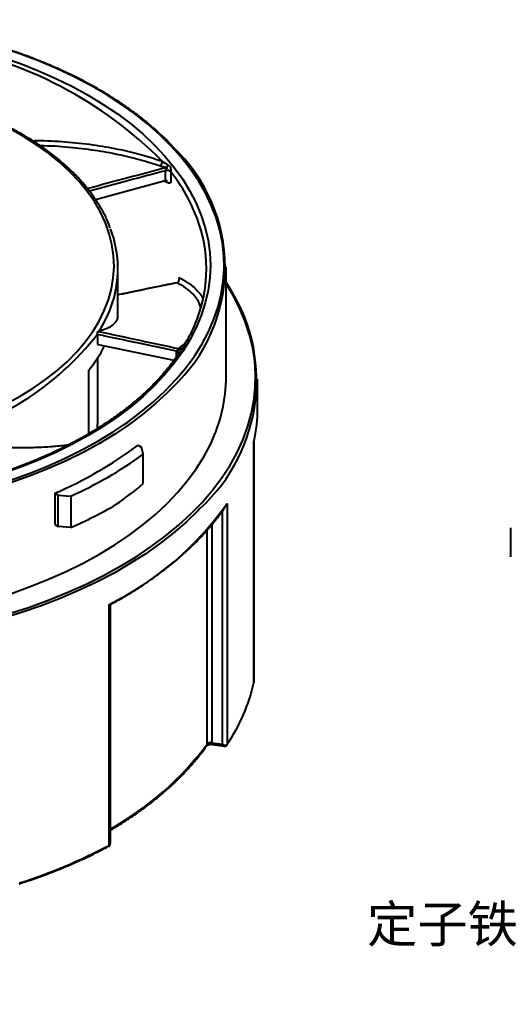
# Model space of a CAD drawing. Header units: millimetres. Extents: x 2517 to 6633, y 792 to 3241.
# Drawn here: x 2671.76 to 2691.72, y 892.76 to 932.56 of the extents above; entities that cross this region are included whole.
import ezdxf

# ---------------------------------------------------------------- set-up
doc = ezdxf.new("R2010")
doc.units = ezdxf.units.MM
doc.layers.add('实线', color=7, linetype='Continuous', lineweight=25)
doc.layers.add('文本', color=3, linetype='Continuous', lineweight=15)
doc.styles.get("Standard").update_dxf_attribs({"font": 'simfang.ttf'})

msp = doc.modelspace()

# ---------------------------------------------------------------- linework, layer by layer
at = {"layer": '实线'}
for p, q in [((2677.699, 926.0815), (2677.699, 926.4033)), ((2674.8446, 925.2368), (2677.6741, 926.0097)), ((2680.158, 917.9811), (2680.158, 922.4884)), ((2675.758, 920.5143), (2675.758, 922.4231)), ((2674.9469, 919.3267), (2678.0368, 918.6897)), ((2678.3429, 919.2642), (2678.4804, 919.3667)), ((2678.1435, 918.843), (2678.1435, 919.056)), ((2674.9458, 916.221), (2674.9458, 918.8117)), ((2674.5695, 915.7003), (2674.5695, 918.2832)), ((2681.438, 916.74), (2681.438, 917.9158)), ((2681.2921, 905.5896), (2681.2921, 915.3876)), ((2681.2933, 905.6025), (2681.2933, 915.3877)), ((2676.5838, 915.2403), (2676.72, 915.1617)), ((2676.7885, 914.8652), (2676.72, 915.1617)), ((2676.7885, 913.6718), (2676.7885, 914.8652)), ((2673.1897, 913.281), (2673.1897, 912.0072)), ((2673.1897, 913.281), (2673.3259, 913.2023)), ((2673.3259, 913.2023), (2673.8396, 913.1628)), ((2673.3259, 911.9285), (2673.3259, 913.2023)), ((2673.8396, 913.1628), (2673.8396, 911.8845)), ((2680.0108, 903.0668), (2680.0108, 912.5727)), ((2680.199, 912.8567), (2680.199, 903.0587)), ((2673.1897, 912.0072), (2673.3259, 911.9285)), ((2673.8396, 911.8845), (2673.3259, 911.9285)), ((2679.3917, 903.0741), (2679.3917, 911.7873)), ((2679.5788, 912.0122), (2679.5788, 903.129)), ((2691.723, 911.8736), (2691.723, 910.6978)), ((2675.4033, 898.9542), (2675.4033, 908.7523)), ((2675.4544, 899.0484), (2675.4544, 908.7596)), ((2681.2897, 905.5723), (2681.2909, 905.5836)), ((2681.2921, 905.5896), (2681.2914, 905.5811)), ((2679.5788, 903.129), (2680.0108, 903.0668)), ((2679.5947, 903.0603), (2680.0894, 902.9891)), ((2680.1864, 903.0248), (2680.1853, 903.0235)), ((2680.1919, 903.0333), (2680.1964, 903.0389))]:
    msp.add_line(p, q, dxfattribs=at)
at = {"layer": '实线', "flags": 128}
for points in [[(2676.0124, 916.0756), (2676.1546, 916.1753), (2676.7054, 916.5878), (2677.2186, 917.0161), (2677.693, 917.4592), (2678.1272, 917.9157), (2678.5202, 918.3845), (2678.8708, 918.8644), (2679.1782, 919.3541), (2679.4414, 919.8523), (2679.66, 920.3576), (2679.8331, 920.8687), (2679.9605, 921.3844), (2680.0417, 921.9031), (2680.0765, 922.4235), (2680.0649, 922.9443), (2680.0069, 923.4641), (2679.9025, 923.9814), (2679.7522, 924.495), (2679.5563, 925.0034), (2679.3154, 925.5053), (2679.0299, 925.9994), (2678.7008, 926.4843), (2678.3289, 926.9588), (2677.9152, 927.4217), (2677.4607, 927.8716), (2676.9668, 928.3074), (2676.4346, 928.728), (2675.8656, 929.1322), (2675.2613, 929.519), (2674.6234, 929.8872), (2673.9534, 930.2361), (2673.2533, 930.5646), (2672.5247, 930.8718), (2671.7698, 931.1569), (2670.9904, 931.4193)], [(2671.038, 931.0328), (2671.795, 930.765), (2672.5268, 930.4747), (2673.2312, 930.1626), (2673.9064, 929.8297), (2674.5505, 929.4769), (2675.1617, 929.1051), (2675.7384, 928.7153), (2676.2789, 928.3086), (2676.7818, 927.8862), (2677.2458, 927.4491), (2677.6694, 926.9987), (2678.0517, 926.536), (2678.3915, 926.0625), (2678.6879, 925.5793), (2678.9401, 925.0878), (2679.1473, 924.5894), (2679.3092, 924.0854), (2679.4251, 923.5772), (2679.4947, 923.0662), (2679.518, 922.5537), (2679.4947, 922.0413), (2679.4251, 921.5303), (2679.3092, 921.0221), (2679.1473, 920.5181), (2678.9401, 920.0197), (2678.6879, 919.5282), (2678.3915, 919.045), (2678.0517, 918.5715), (2677.6694, 918.1088), (2677.2458, 917.6583), (2676.7818, 917.2213), (2676.2789, 916.7989), (2675.7384, 916.3922), (2675.1617, 916.0024), (2674.5505, 915.6306), (2673.9064, 915.2778), (2673.2312, 914.9449), (2672.5268, 914.6328), (2671.795, 914.3425), (2671.038, 914.0747)], [(2671.7786, 917.2308), (2672.3136, 917.5586), (2672.8136, 917.9044), (2673.2769, 918.2668), (2673.7018, 918.6445), (2674.0868, 919.0362), (2674.4306, 919.4405), (2674.7319, 919.856), (2674.9895, 920.2811), (2675.2027, 920.7144), (2675.3706, 921.1542), (2675.4927, 921.5991), (2675.5684, 922.0474), (2675.5976, 922.4974), (2675.5801, 922.9477), (2675.516, 923.3966), (2675.4055, 923.8424), (2675.249, 924.2837), (2675.047, 924.7187), (2674.8004, 925.146), (2674.5099, 925.5641), (2674.1767, 925.9713), (2673.8018, 926.3663), (2673.3868, 926.7477), (2672.9329, 927.114), (2672.4419, 927.4641), (2671.9155, 927.7965), (2671.3557, 928.1102)], [(2677.6736, 926.0115), (2677.6839, 926.0165), (2677.6945, 926.04), (2677.699, 926.0815), (2677.699, 926.0815), (2677.699, 926.0815)], [(2677.6715, 926.0079), (2677.6821, 926.0122), (2677.7344, 926.0108), (2677.7435, 926.0082), (2677.7453, 926.0076), (2677.7461, 926.0073), (2677.7465, 926.0072), (2677.7465, 926.0072), (2677.7465, 926.0072), (2677.7465, 926.0071), (2677.7465, 926.0071), (2677.7465, 926.0071)], [(2675.9233, 910.3485), (2676.4977, 910.6989), (2677.1091, 911.1091), (2677.6844, 911.5364), (2678.2221, 911.9797), (2678.7208, 912.4379), (2679.1793, 912.9098), (2679.5965, 913.3944), (2679.9714, 913.8904), (2680.303, 914.3966), (2680.5904, 914.9117), (2680.833, 915.4344), (2681.0302, 915.9634), (2681.1815, 916.4975), (2681.2864, 917.0352), (2681.3448, 917.5753), (2681.3565, 918.1164), (2681.3215, 918.6572), (2681.2398, 919.1963), (2681.1116, 919.7323), (2680.9373, 920.264), (2680.7174, 920.7901), (2680.4523, 921.3091), (2680.158, 921.7965)], [(2678.1541, 921.8476), (2678.1559, 921.8477), (2678.1595, 921.8467)], [(2678.1435, 919.057), (2678.1718, 919.0491), (2678.1968, 919.0381), (2678.2176, 919.0246), (2678.2334, 919.009), (2678.2434, 918.9921), (2678.2474, 918.9744), (2678.2474, 918.9724)], [(2675.003, 910.7967), (2675.6272, 911.1761), (2676.2167, 911.5735), (2676.77, 911.9879), (2677.2856, 912.4182), (2677.7621, 912.8633), (2678.1983, 913.3219), (2678.5931, 913.7929), (2678.9453, 914.275), (2679.254, 914.7669), (2679.5185, 915.2673), (2679.738, 915.7749), (2679.912, 916.2884), (2680.0399, 916.8064), (2680.1215, 917.3275), (2680.1565, 917.8503), (2680.158, 917.9811)], [(2677.9713, 917.5835), (2677.7621, 917.3706), (2677.2856, 916.9255), (2676.77, 916.4952), (2676.2167, 916.0808), (2675.6272, 915.6834), (2675.003, 915.304), (2674.3459, 914.9437), (2673.6575, 914.6034), (2672.9396, 914.284), (2672.1942, 913.9864), (2671.4233, 913.7113)], [(2671.2107, 916.922), (2671.7786, 917.2308)], [(2671.383, 913.8165), (2672.1504, 914.0903), (2672.8924, 914.3866), (2673.607, 914.7046), (2674.2923, 915.0433), (2674.9465, 915.402), (2675.5678, 915.7797), (2676.0124, 916.0756)], [(2674.9264, 915.8993), (2674.9307, 915.9371), (2674.9458, 916.221)], [(2679.0922, 912.6541), (2679.0049, 912.5638), (2678.5263, 912.1008), (2678.0087, 911.652), (2677.4532, 911.2186), (2676.8612, 910.8015), (2676.2343, 910.4019), (2675.5738, 910.0206), (2674.8816, 909.6587), (2674.1591, 909.317), (2673.4083, 908.9963), (2672.631, 908.6974), (2671.8289, 908.4211), (2671.0042, 908.1681)], [(2671.4233, 909.204), (2672.1942, 909.4791), (2672.9396, 909.7767), (2673.6575, 910.0961), (2674.3459, 910.4364), (2675.003, 910.7967)], [(2671.3426, 908.3858), (2672.1602, 908.6505), (2672.9539, 908.9384), (2673.7218, 909.2488), (2674.4619, 909.5809), (2675.1724, 909.9339), (2675.8516, 910.3069), (2675.9233, 910.3485)], [(2671.7564, 897.4234), (2671.7556, 897.4114), (2671.7534, 897.4014), (2671.7498, 897.3939), (2671.745, 897.389), (2671.7419, 897.3875)]]:
    msp.add_lwpolyline(points, dxfattribs=at)
at = {"layer": '实线'}
for centre, radius, start, end in [((2665.6945, 915.0034), 16.7238, 44.82307, 80.02112), ((2673.4375, 922.4872), 6.6784, 312.75572, 47.00482), ((2677.3894, 926.7597), 0.1703, 288.15467, 11.08185), ((2677.6666, 926.6752), 0.1465, 294.94094, 344.83037), ((2677.7663, 926.1959), 0.2191, 48.48, 107.89407), ((2677.7653, 926.1972), 0.2165, 47.48384, 107.80976), ((2672.1589, 921.8626), 7.3021, 20.91142, 38.01747), ((2673.5861, 922.423), 5.7689, 339.10391, 20.77137), ((2671.2396, 922.4235), 4.517, 339.55375, 21.06246), ((2674.3444, 917.8687), 7.0522, 312.31716, 34.47571), ((2670.4404, 922.7012), 5.3629, 328.13365, 339.75632), ((2665.8065, 926.8135), 11.5292, 282.10884, 322.25165), ((2669.8072, 922.0744), 6.0871, 321.47707, 332.59188), ((2678.3712, 919.4084), 0.147, 258.91439, 293.99137), ((2678.1374, 918.943), 0.1132, 13.58548, 86.94556), ((2678.2825, 919.3219), 0.1634, 262.52464, 313.49726), ((2675.0696, 916.743), 6.3684, 347.71189, 359.9731), ((2666.668, 928.4975), 16.5553, 293.19965, 306.79498), ((2666.8104, 928.7443), 17.0937, 294.28127, 305.71336), ((2669.6246, 920.3581), 12.9649, 296.46951, 324.64857), ((2674.0074, 907.2342), 7.4682, 326.05031, 347.23107), ((2669.4496, 910.4548), 12.3823, 299.00962, 323.41119), ((2679.2938, 903.0725), 0.0979, 325.43812, 0.93418), ((2679.5354, 902.9309), 0.2029, 77.66345, 135.09624), ((2679.661, 903.1119), 0.084, 168.20198, 217.86342), ((2680.1414, 903.0608), 0.0576, 321.28836, 357.91208), ((2680.1531, 903.0627), 0.0493, 326.89998, 0.82586), ((2665.0893, 918.4216), 22.0313, 287.61506, 297.89364), ((2675.3578, 898.9453), 0.0387, 304.25915, 6.94741), ((2675.3713, 898.9462), 0.033, 311.94629, 14.19301)]:
    msp.add_arc(centre, radius, start, end, dxfattribs=at)
for centre, major_axis, ratio, start_param, end_param in [((2662.558, 920.0356), (18.1355, 1.508), 0.6251762, 5.4678791, 5.5609278), ((2662.558, 920.0699), (18.1594, -0.2698), 0.5671246, 5.3911361, 5.5282413), ((2680.0495, 903.1565), (0.1515, -0.0947), 0.5418637, 4.7946607, 6.2455115), ((2680.0495, 903.1565), (-0.0543, 0.1663), 0.4066435, 2.0023333, 2.9434426), ((2675.2944, 899.0868), (0.1373, -0.1075), 0.7640538, 5.9996815, 6.8222138)]:
    msp.add_ellipse(centre, major_axis=major_axis, ratio=ratio, start_param=start_param, end_param=end_param, dxfattribs=at)
for points, knots in [([(2677.9747, 927.4036), (2677.8992, 927.4841), (2677.6872, 927.71), (2677.2986, 928.0681), (2676.8136, 928.4777), (2676.293, 928.8725), (2675.7404, 929.2522), (2675.1563, 929.6158), (2674.5425, 929.9624), (2673.9002, 930.2913), (2673.2312, 930.6016), (2672.5368, 930.8926), (2671.8189, 931.1637), (2671.0791, 931.4143), (2670.3191, 931.6436), (2669.5408, 931.8513), (2668.746, 932.0368), (2667.9366, 932.1996), (2667.1145, 932.34), (2666.2812, 932.4548), (2665.675, 932.5266), (2665.3456, 932.5529), (2665.2991, 932.5566)], [0, 0, 0, 0, 0.0295237, 0.0829361, 0.1363602, 0.1897924, 0.2432295, 0.2966692, 0.3501092, 0.4035482, 0.4569852, 0.5104198, 0.5638516, 0.6172805, 0.6707066, 0.7241299, 0.7775506, 0.830969, 0.8843852, 0.9377998, 0.9912128, 1, 1, 1, 1]), ([(2674.4956, 925.7054), (2674.4203, 925.7981), (2674.2389, 926.0216), (2673.9081, 926.3625), (2673.511, 926.7287), (2673.0777, 927.0808), (2672.6115, 927.4181), (2672.1134, 927.7394), (2671.5851, 928.0437), (2671.0283, 928.33), (2670.4448, 928.5976), (2669.8365, 928.8455), (2669.2053, 929.0731), (2668.5533, 929.2796), (2667.8824, 929.4644), (2667.1948, 929.627), (2666.4926, 929.7669), (2665.7781, 929.8837), (2665.0535, 929.9769), (2664.321, 930.0464), (2663.583, 930.0918), (2662.8419, 930.1132), (2662.0998, 930.1103), (2661.3591, 930.0833), (2660.6223, 930.0322), (2659.8915, 929.9571), (2659.1691, 929.8583), (2658.4573, 929.7361), (2657.7584, 929.5909), (2657.0745, 929.423), (2656.4079, 929.2331), (2655.7606, 929.0216), (2655.1346, 928.7892), (2654.532, 928.5365), (2653.9546, 928.2645), (2653.4042, 927.9738), (2652.8826, 927.6653), (2652.3915, 927.3399), (2651.9325, 926.9987), (2651.507, 926.6427), (2651.1169, 926.2729), (2650.7618, 925.8908), (2650.4489, 925.4965), (2650.2506, 925.2239), (2650.1682, 925.0808), (2650.165, 925.0753)], [0, 0, 0, 0, 0.0169611, 0.0408739, 0.0648096, 0.0887615, 0.1127238, 0.1366919, 0.1606621, 0.1846314, 0.2085984, 0.232562, 0.2565218, 0.2804777, 0.3044299, 0.3283784, 0.3523237, 0.3762661, 0.4002063, 0.4241445, 0.4480814, 0.4720176, 0.4959534, 0.5198894, 0.543826, 0.5677638, 0.5917033, 0.615645, 0.6395894, 0.6635371, 0.6874885, 0.7114442, 0.7354043, 0.7593693, 0.7833391, 0.8073135, 0.8312922, 0.8552739, 0.879257, 0.9032381, 0.9272133, 0.9511775, 0.9751245, 0.9990469, 1, 1, 1, 1]), ([(2672.2768, 927.6278), (2672.4364, 927.6292), (2673.009, 927.6342), (2673.9277, 927.5645), (2675.0149, 927.4321), (2675.9889, 927.2455), (2676.8518, 927.0276), (2677.321, 926.871), (2677.5565, 926.7924)], [0, 0, 0, 0, 0.0709295, 0.2545413, 0.4434582, 0.6323751, 0.8155487, 1, 1, 1, 1]), ([(2677.4424, 926.5979), (2677.2122, 926.6742), (2676.7503, 926.8272), (2675.9075, 927.0381), (2674.9648, 927.2183), (2673.9039, 927.3455), (2673.1128, 927.4136), (2672.6537, 927.4114), (2672.6121, 927.4112)], [0, 0, 0, 0, 0.1945352, 0.3904288, 0.5850856, 0.7797424, 0.9800062, 1, 1, 1, 1]), ([(2674.5114, 925.6865), (2675.0607, 925.8332), (2675.61, 925.9796), (2676.1593, 926.1256), (2676.6823, 926.2648), (2677.2054, 926.4037), (2677.7284, 926.5424)], [0, 0, 0, 0, 0.0022615971, 0.0022615971, 0.0022615971, 0.0044154381, 0.0044154381, 0.0044154381, 0.0044154381]), ([(2677.7284, 926.5424), (2677.6669, 926.547), (2677.615, 926.5547), (2677.5212, 926.5736), (2677.4794, 926.585), (2677.4424, 926.5979)], [0, 0, 0, 0, 0.5, 0.5, 1, 1, 1, 1]), ([(2677.699, 926.4044), (2677.699, 926.4191), (2677.7083, 926.4365), (2677.7265, 926.4657), (2677.7364, 926.4788), (2677.7543, 926.5043), (2677.7643, 926.5172), (2677.7641, 926.5351), (2677.7592, 926.5398), (2677.7449, 926.5433), (2677.7366, 926.5432), (2677.7284, 926.5424)], [0, 0, 0, 0, 0.25, 0.25, 0.5, 0.5, 0.75, 0.75, 0.875, 0.875, 1, 1, 1, 1]), ([(2677.808, 926.6369), (2677.8466, 926.6184), (2677.8756, 926.5825), (2677.8977, 926.5112), (2677.9023, 926.4846), (2677.9073, 926.44), (2677.9086, 926.4242), (2677.9106, 926.3916), (2677.9114, 926.3739), (2677.9116, 926.3599)], [0, 0, 0, 0, 0.5, 0.5, 0.75, 0.75, 0.875, 0.875, 1, 1, 1, 1]), ([(2677.699, 926.4033), (2677.2018, 926.2712), (2676.169, 925.9966), (2675.1361, 925.7206), (2674.6005, 925.5775)], [0, 0, 0, 0, 0.4813682, 1, 1, 1, 1]), ([(2677.9116, 926.3568), (2677.9142, 926.2444), (2677.9174, 926.102), (2677.9064, 925.9496), (2677.8845, 925.9016), (2677.8446, 925.8848), (2677.7651, 925.9284), (2677.6817, 925.9547), (2677.6145, 925.9794), (2677.5926, 925.9874)], [0, 0, 0, 0, 0.2930927, 0.371116, 0.447021, 0.5232616, 0.6468116, 0.8849574, 1, 1, 1, 1]), ([(2675.4438, 924.083), (2675.4076, 924.1784), (2675.3181, 924.4151), (2675.1293, 924.7859), (2674.881, 925.194), (2674.6684, 925.5009), (2674.5274, 925.6678), (2674.4956, 925.7054)], [0, 0, 0, 0, 0.1701039, 0.421832, 0.6740267, 0.926667, 1, 1, 1, 1]), ([(2678.1603, 921.8469), (2678.1843, 921.852), (2678.2047, 921.8642), (2678.2342, 921.8956), (2678.2438, 921.9147), (2678.2596, 921.9753), (2678.2536, 922.0187), (2678.2368, 922.0592)], [0, 0, 0, 0, 0.25, 0.25, 0.5, 0.5, 1, 1, 1, 1]), ([(2678.2468, 921.9808), (2678.2454, 922.0063), (2678.2439, 922.0327), (2678.237, 922.0583), (2678.2368, 922.0592)], [0, 0, 0, 0, 0.9646678, 1, 1, 1, 1]), ([(2678.2368, 922.0592), (2678.3742, 921.9853), (2678.6498, 921.8371), (2678.9716, 921.5483), (2679.1654, 921.333), (2679.2103, 921.2047), (2679.2111, 921.2023)], [0, 0, 0, 0, 0.3074662, 0.6163685, 0.9929481, 1, 1, 1, 1]), ([(2678.1541, 921.8476), (2677.9036, 921.7955), (2677.1049, 921.6294), (2676.3062, 921.4636), (2675.758, 921.3498)], [0, 0, 0, 0, 0.31364006, 1, 1, 1, 1]), ([(2678.1595, 921.8467), (2677.4433, 921.6981), (2676.6429, 921.532), (2675.8423, 921.3661), (2675.758, 921.3486)], [0, 0, 0, 0, 0.894698, 1, 1, 1, 1]), ([(2679.1165, 920.8657), (2679.1012, 920.9211), (2679.0507, 921.1044), (2678.8398, 921.3644), (2678.5317, 921.639), (2678.2837, 921.7774), (2678.1595, 921.8467)], [0, 0, 0, 0, 0.1481636, 0.4896552, 0.7443052, 1, 1, 1, 1]), ([(2675.7388, 920.5144), (2675.7415, 920.4678), (2675.7488, 920.3387), (2675.5976, 920.1552), (2675.3445, 919.9804), (2675.1117, 919.9068), (2674.995, 919.8699)], [0, 0, 0, 0, 0.1795378, 0.4982672, 0.7483843, 1, 1, 1, 1]), ([(2678.976, 920.3935), (2678.9243, 920.2621), (2678.8114, 919.9753), (2678.6264, 919.6032), (2678.4809, 919.3654), (2678.4277, 919.2783)], [0, 0, 0, 0, 0.3489361, 0.7616405, 1, 1, 1, 1]), ([(2674.922, 919.7405), (2674.9221, 919.6919), (2674.9224, 919.581), (2674.9207, 919.4502), (2674.9232, 919.3594), (2674.9325, 919.3311), (2674.9421, 919.3283), (2674.9469, 919.3269)], [0, 0, 0, 0, 0.3102312, 0.7072359, 0.8173292, 0.9091257, 1, 1, 1, 1]), ([(2678.1435, 919.056), (2677.6317, 919.1651), (2677.1199, 919.2741), (2676.6081, 919.3829), (2676.0461, 919.5024), (2675.4841, 919.6216), (2674.922, 919.7405)], [0.0002009624, 0.0002009624, 0.0002009624, 0.0002009624, 0.0022498948, 0.0022498948, 0.0022498948, 0.0045000334, 0.0045000334, 0.0045000334, 0.0045000334]), ([(2674.9227, 919.7554), (2674.9233, 919.7633), (2674.9238, 919.7718), (2674.9243, 919.7804), (2674.9248, 919.7889), (2674.9253, 919.7976), (2674.9261, 919.8058), (2674.9269, 919.8146), (2674.928, 919.823), (2674.9297, 919.8304), (2674.9314, 919.838), (2674.9338, 919.8448), (2674.9368, 919.85), (2674.9396, 919.8549), (2674.943, 919.8587), (2674.9467, 919.8609), (2674.9494, 919.8626), (2674.9522, 919.8635), (2674.955, 919.8638)], [0, 0, 0, 0, 0.00003213243, 0.00003213243, 0.00003213243, 0.00006413439, 0.00006413439, 0.00006413439, 0.00009796916, 0.00009796916, 0.00009796916, 0.00013237075, 0.00013237075, 0.00013237075, 0.00016431008, 0.00016431008, 0.00016431008, 0.00018722294, 0.00018722294, 0.00018722294, 0.00018722294]), ([(2674.955, 919.8638), (2675.5194, 919.7442), (2676.0839, 919.6242), (2676.6484, 919.504), (2677.186, 919.3895), (2677.7236, 919.2747), (2678.2613, 919.1598)], [0, 0, 0, 0, 0.0022615971, 0.0022615971, 0.0022615971, 0.0044154381, 0.0044154381, 0.0044154381, 0.0044154381]), ([(2678.2613, 919.1598), (2678.2583, 919.1799), (2678.2669, 919.198), (2678.2958, 919.2324), (2678.3167, 919.2487), (2678.3429, 919.2642)], [0, 0, 0, 0, 0.5, 0.5, 1, 1, 1, 1]), ([(2678.4324, 919.2764), (2678.4314, 919.2752), (2678.414, 919.2515), (2678.4042, 919.2267), (2678.395, 919.2033)], [0, 0, 0, 0, 0.0541734, 1, 1, 1, 1]), ([(2678.4307, 919.2794), (2678.4281, 919.2743), (2678.4235, 919.2655), (2678.4256, 919.2679), (2678.4264, 919.2689)], [0, 0, 0, 0, 0.5922563, 1, 1, 1, 1]), ([(2678.2689, 919.0232), (2678.1829, 918.896), (2677.9964, 918.6203), (2677.6626, 918.2066), (2677.2786, 917.7814), (2676.8572, 917.3679), (2676.4007, 916.9667), (2675.9099, 916.5788), (2675.3861, 916.2053), (2674.8304, 915.847), (2674.2442, 915.5048), (2673.629, 915.1797), (2672.9863, 914.8724), (2672.3176, 914.5838), (2671.6248, 914.3143), (2670.9087, 914.0659), (2670.2629, 913.8626), (2669.8488, 913.7514), (2669.6874, 913.7081)], [0, 0, 0, 0, 0.0553712, 0.1200334, 0.18464, 0.249204, 0.3137372, 0.3782497, 0.4427497, 0.5072436, 0.5717359, 0.6362295, 0.7007269, 0.7652301, 0.8297402, 0.8942577, 0.9587827, 1, 1, 1, 1]), ([(2678.1435, 919.057), (2678.1437, 919.0717), (2678.1578, 919.0835), (2678.1864, 919.1015), (2678.2021, 919.1085), (2678.2341, 919.1221), (2678.2518, 919.1283), (2678.2702, 919.1419), (2678.2727, 919.1471), (2678.2696, 919.1548), (2678.2657, 919.1576), (2678.2613, 919.1598)], [0, 0, 0, 0, 0.25, 0.25, 0.5, 0.5, 0.75, 0.75, 0.875, 0.875, 1, 1, 1, 1]), ([(2678.395, 919.2033), (2678.3915, 919.1948), (2678.3845, 919.1778), (2678.3647, 919.1456), (2678.3351, 919.106), (2678.3014, 919.0662), (2678.2791, 919.0332), (2678.2712, 919.0216)], [0, 0, 0, 0, 0.2023219, 0.4004175, 0.5912837, 0.855548, 1, 1, 1, 1]), ([(2673.7281, 915.2375), (2673.6807, 915.2314), (2673.4589, 915.2033), (2672.9922, 915.1628), (2672.2449, 915.1232), (2671.3103, 915.1227), (2670.2586, 915.1949), (2669.2224, 915.3294), (2668.5581, 915.4703), (2668.225, 915.5409)], [0, 0, 0, 0, 0.037496, 0.1752061, 0.3129162, 0.5038348, 0.6965828, 0.8478382, 1, 1, 1, 1]), ([(2675.4485, 908.7498), (2675.5287, 908.7933), (2675.825, 908.9539), (2676.3163, 909.2444), (2676.9101, 909.6268), (2677.4715, 910.0254), (2678.0001, 910.4389), (2678.4946, 910.8665), (2678.9538, 911.3072), (2679.377, 911.76), (2679.7621, 912.224), (2680.0201, 912.5733), (2680.1494, 912.7674), (2680.1721, 912.8014)], [0, 0, 0, 0, 0.0387768, 0.1431303, 0.2474949, 0.3518619, 0.4562278, 0.5605891, 0.6649412, 0.7692785, 0.8735941, 0.9778804, 1, 1, 1, 1]), ([(2680.199, 912.8567), (2680.1988, 912.856), (2680.1958, 912.8468), (2680.189, 912.8274), (2680.1768, 912.8113), (2680.1702, 912.8026)], [0, 0, 0, 0, 0.0357099, 0.4784057, 1, 1, 1, 1]), ([(2675.4484, 908.75), (2675.448, 908.7494), (2675.4445, 908.7441), (2675.4276, 908.7471), (2675.4098, 908.7507), (2675.4038, 908.7522), (2675.4033, 908.7523)], [0, 0, 0, 0, 0.0795496, 0.7161, 0.978809, 1, 1, 1, 1]), ([(2681.2891, 905.5699), (2681.2896, 905.5721), (2681.2904, 905.5755), (2681.291, 905.5795), (2681.2913, 905.5811)], [0, 0, 0, 0, 0.6073811, 1, 1, 1, 1]), ([(2675.4544, 899.5723), (2675.4609, 899.576), (2675.6743, 899.6981), (2676.0757, 899.9496), (2676.644, 900.3336), (2677.1783, 900.7342), (2677.6795, 901.1492), (2678.1457, 901.5779), (2678.5762, 902.0194), (2678.9623, 902.4646), (2679.2206, 902.7995), (2679.35, 902.9823), (2679.3744, 903.0169)], [0, 0, 0, 0, 0.003818, 0.1258205, 0.2478409, 0.3698628, 0.4918772, 0.6138737, 0.7358391, 0.8577573, 0.9730828, 1, 1, 1, 1]), ([(2679.3748, 903.0172), (2679.3752, 903.0178), (2679.3761, 903.0192), (2679.3942, 903.0332), (2679.4314, 903.0492), (2679.4833, 903.0615), (2679.5413, 903.0659), (2679.5783, 903.062), (2679.5947, 903.0603)], [0, 0, 0, 0, 0.1219936, 0.2932138, 0.4608231, 0.6431613, 0.8422772, 1, 1, 1, 1]), ([(2680.0884, 902.9912), (2680.0973, 902.9896), (2680.1186, 902.9857), (2680.1529, 902.9958), (2680.1758, 903.0122), (2680.1851, 903.0233), (2680.1865, 903.0249)], [0, 0, 0, 0, 0.2551636, 0.6079513, 0.940711, 1, 1, 1, 1]), ([(2675.3934, 898.9216), (2675.4057, 898.932), (2675.4298, 898.9523), (2675.4491, 898.9977), (2675.457, 899.0331), (2675.4537, 899.0531), (2675.4533, 899.0557)], [0, 0, 0, 0, 0.3099785, 0.608993, 0.9492218, 1, 1, 1, 1]), ([(2671.7419, 897.3875), (2671.8774, 897.4319), (2672.2703, 897.5607), (2672.9045, 897.7898), (2673.6359, 898.0809), (2674.3423, 898.3922), (2674.9213, 898.6718), (2675.2598, 898.8502), (2675.3796, 898.9133)], [0, 0, 0, 0, 0.103727, 0.3008025, 0.4979012, 0.6950114, 0.8921329, 1, 1, 1, 1]), ([(2675.3754, 898.9112), (2675.3792, 898.913), (2675.3854, 898.9161), (2675.391, 898.9205), (2675.3931, 898.9223)], [0, 0, 0, 0, 0.6113459, 1, 1, 1, 1])]:
    msp.add_open_spline(points, degree=3, knots=knots, dxfattribs=at)
for points in [[(2677.5565, 926.7924), (2677.6303, 926.7371), (2677.7103, 926.6839), (2677.808, 926.6369)], [(2677.699, 926.4033), (2677.699, 926.4037), (2677.699, 926.404), (2677.699, 926.4044)], [(2677.9116, 926.3599), (2677.9116, 926.3589), (2677.9116, 926.3578), (2677.9116, 926.3568)], [(2678.1603, 921.8469), (2678.16, 921.8468), (2678.1598, 921.8468), (2678.1595, 921.8467)], [(2674.922, 919.7405), (2674.922, 919.7452), (2674.9223, 919.7502), (2674.9227, 919.7554)], [(2674.995, 919.8699), (2674.9844, 919.8672), (2674.9712, 919.8651), (2674.955, 919.8638)], [(2678.1435, 919.056), (2678.1435, 919.0563), (2678.1435, 919.0567), (2678.1435, 919.057)], [(2681.2909, 905.5836), (2681.2913, 905.5854), (2681.2917, 905.5874), (2681.2921, 905.5896)], [(2680.199, 903.0587), (2680.2001, 903.0601), (2680.2013, 903.0617), (2680.2024, 903.0635)], [(2675.3962, 898.95), (2675.3986, 898.9512), (2675.4009, 898.9527), (2675.4033, 898.9542)]]:
    msp.add_open_spline(points, degree=3, dxfattribs=at)

# ---------------------------------------------------------------- texts
at = {"layer": '实线', "insert": (2695.0964, 895.6651), "char_height": 1.5, "width": 36.804944, "attachment_point": 5}
msp.add_mtext('定子铁芯外圆配合面', dxfattribs=at)
at = {"layer": '文本', "insert": (2586.2235, 886.3042), "char_height": 2.800224, "width": 126.234188, "attachment_point": 4}
msp.add_mtext('技术要求\\P1.拔模斜度：0.5°\\P2.导风槽扇叶数量：8，尺寸详见3D数字模型\\P3.其它未注尺寸详见：3D数字模型\\P4.与前端风罩配合间隙：小于0.05\\P5.轴承室{\\fISOCPEUR|b0|i0|c0|p34;%%C}8 与轴承693（尺寸3*8*4） 配合间隙：小于0.03\\P6.塑料件上，作“穴数标记”', dxfattribs=at)

doc.saveas('drawing.dxf')
